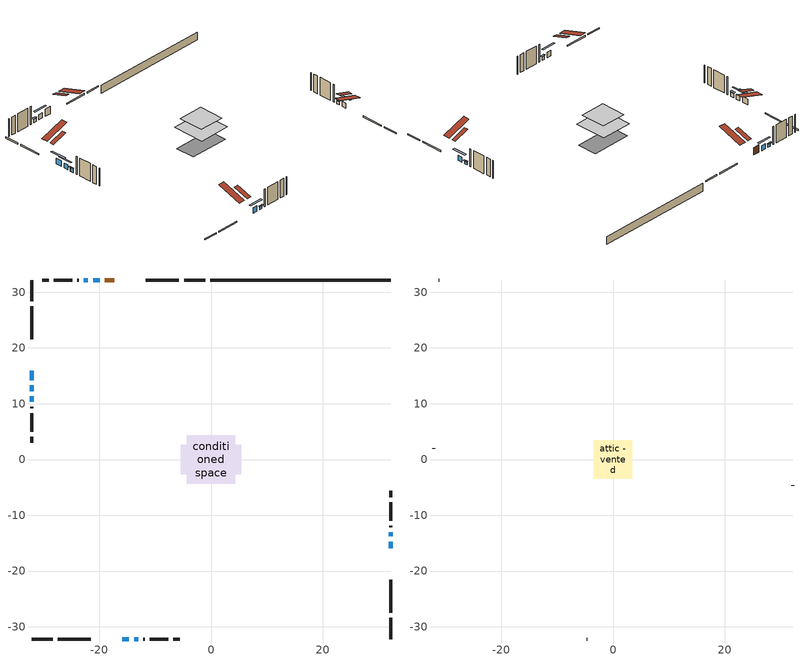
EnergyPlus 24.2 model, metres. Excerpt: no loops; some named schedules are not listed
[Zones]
conditioned space
 floor adiabatic (AdiabaticFloorConstruction): -4.32,-4.32 -4.32,4.32 4.32,4.32 4.32,-4.32 z3.03
 floor foundation (Slab1 construction): -5.42,-2.65 -5.42,2.65 5.42,2.65 5.42,-2.65 z-1.56
 wall outside (RimJoist1 construction): -1.06,32.18 -4.83,32.18 / -32.18,-32.18 -28.4,-32.18 / -32.18,32.18 -32.18,28.4 / 32.18,-32.18 32.18,-28.4 z0.59:0.89
 wall outside (RimJoist2 construction): -5.76,32.18 -11.71,32.18 / -27.48,-32.18 -21.53,-32.18 / -32.18,27.48 -32.18,21.53 / 32.18,-27.48 32.18,-21.53 z0.59:0.89
 wall outside (AdiabaticWallConstruction 1): -17.34,32.18 -19.02,32.18 z0.59:2.62
 wall outside (AdiabaticWallConstruction): 32.18,-15.9 32.18,-14.71 / -19.95,32.18 -21.14,32.18 / -15.9,-32.18 -14.71,-32.18 z0.59:2.01; -22.07,32.18 -22.79,32.18 / -13.78,-32.18 -13.05,-32.18 / 32.18,-13.78 32.18,-13.05 z0.59:1.46; -32.18,15.9 -32.18,14.24 z0.59:2.17; -32.18,13.31 -32.18,12.24 z0.59:1.87; -32.18,11.31 -32.18,10.38 z0.59:1.7
 wall outside (Wall1 construction): -23.72,32.18 -23.97,32.18 / -12.13,-32.18 -11.87,-32.18 / -32.18,9.45 -32.18,9.2 / 32.18,-12.13 32.18,-11.87 z0.59:5.47
 wall outside (Wall2 construction): -24.9,32.18 -28.19,32.18 / -10.94,-32.18 -7.65,-32.18 / -32.18,8.27 -32.18,4.98 / 32.18,-10.94 32.18,-7.65 z0.59:5.47
 wall outside (Wall3 construction): -29.12,32.18 -30.21,32.18 / -6.72,-32.18 -5.63,-32.18 / -32.18,4.05 -32.18,2.96 / 32.18,-6.72 32.18,-5.63 z0.59:5.47
 wall foundation (FoundationWall1 construction): 32.18,32.18 -0.13,32.18 z-1.56:0.59
 window (WindowConstruction): 32.18,-15.89 32.18,-14.71 z0.59:2.01
 window (WindowConstruction 1): -19.95,32.18 -21.14,32.18 z0.59:2.01
 window (WindowConstruction 2): -22.07,32.18 -22.79,32.18 z0.59:1.46
 window (WindowConstruction 3): -15.89,-32.18 -14.71,-32.18 z0.59:2.01
 window (WindowConstruction 4): -13.78,-32.18 -13.05,-32.18 z0.59:1.46
 window (WindowConstruction 5): -32.18,15.89 -32.18,14.24 z0.59:2.17
 window (WindowConstruction 6): -32.18,13.31 -32.18,12.24 z0.59:1.87
 window (WindowConstruction 7): 32.18,-13.78 32.18,-13.05 z0.59:1.46
 window (WindowConstruction 8): -32.18,11.31 -32.18,10.38 z0.59:1.7
 door (Door): -17.34,32.18 -19.02,32.18 z0.59:2.62
 ceiling adiabatic (AdiabaticFloorConstruction): 4.32,-4.32 4.32,4.32 -4.32,4.32 -4.32,-4.32 z3.03
 roof outside (Roof2 construction): -16.41,32.18,5.47 -16.41,28.02,6.85 -15.32,28.02,6.85 -15.32,32.18,5.47; -16.82,-32.18,5.47 -16.82,-28.02,6.85 -17.92,-28.02,6.85 -17.92,-32.18,5.47; -32.18,16.82,5.47 -28.02,16.82,6.85 -28.02,17.92,6.85 -32.18,17.92,5.47; 32.18,-16.82,5.47 28.02,-16.82,6.85 28.02,-17.92,6.85 32.18,-17.92,5.47
attic - vented
 floor to conditioned space (Floor1 construction Reversed): -3.42,-3.42 -3.42,3.42 3.42,3.42 3.42,-3.42 z5.47
 wall outside (Wall4 construction): -31.14,32.18 -31.25,32.18 / -4.7,-32.18 -4.6,-32.18 / -32.18,2.03 -32.18,1.92 / 32.18,-4.7 32.18,-4.6 z0.59:5.47
 roof outside (Roof1 construction): -14.39,32.18,5.47 -14.39,25.52,7.69 -12.64,25.52,7.69 -12.64,32.18,5.47; -18.85,-32.18,5.47 -18.85,-25.52,7.69 -20.6,-25.52,7.69 -20.6,-32.18,5.47; -32.18,18.85,5.47 -25.52,18.85,7.69 -25.52,20.6,7.69 -32.18,20.6,5.47; 32.18,-18.85,5.47 25.52,-18.85,7.69 25.52,-20.6,7.69 32.18,-20.6,5.47
shading: 32.18,-13.37 32.18,-17.24 32.59,-17.24 32.59,-13.37 z3.35; -22.48,32.18 -18.61,32.18 -18.61,32.59 -22.48,32.59 z3.35; -22.99,32.18 -21.87,32.18 -21.87,32.59 -22.99,32.59 z1.66; -13.37,-32.18 -17.24,-32.18 -17.24,-32.59 -13.37,-32.59 z3.35; -12.85,-32.18 -13.98,-32.18 -13.98,-32.59 -12.85,-32.59 z1.66; -32.18,12.9 -32.18,17.24 -32.59,17.24 -32.59,12.9 z3.51; -32.18,10.9 -32.18,14.65 -32.59,14.65 -32.59,10.9 z3.21; 32.18,-12.85 32.18,-13.98 32.59,-13.98 32.59,-12.85 z1.66; -32.18,10.18 -32.18,11.51 -32.59,11.51 -32.59,10.18 z1.9
[Building]
Building 1: Terrain=Suburbs
[Site:Location]
Saskatoon Intl AP_SK: Latitude {deg}=52.17; Longitude {deg}=-106.7; Time Zone {hr}=-6; Elevation {m}=504; Keep Site Location Information=Yes
[Site:GroundTemperature:Shallow]
-3.29371, -5.9198, -6.13011, -4.88389, 0.118965, 5.09852, 9.41553, 12.1502, 12.3826, 10.1583, 5.95142, 1.12462
[Site:WaterMainsTemperature]
Calculation Method=Schedule; Temperature Schedule=mains temperature schedule
[Material] Roughness=Rough; Thermal Absorptance=0.9
Name | Thickness {m} | Conductivity {W/m-K} | Density {kg/m3} | Specific Heat {J/kg-K} | Solar Absorptance | Visible Absorptance
asphalt or fiberglass shingles | 0.00635 | 0.162714 | 1121.4 | 1465.45 | 0.84 | 0.84
ceiling loosefill ins | 0.254 | 0.0480833 | 16.02 | 1046.75 | 0.7 | 0.7
ceiling stud and cavity | 0.1397 | 0.184934 | 65.682 | 1177.47 | 0.7 | 0.7
concrete 4.0 in. | 0.1016 | 1.803125 | 2242.8 | 837.4 | 0.7 | 0.7
concrete 8.0 in. | 0.2032 | 1.803125 | 2242.8 | 837.4 | 0.7 | 0.7
door material | 0.04445 | 0.20624 | 512.64 | 1214.23 | 0.7 | 0.7
floor covering | 0.0127 | 0.0433444 | 54.468 | 1339.84 | 0.6 | 0.6
floor rigid ins; wall rigid ins | 0.512978 | 0.029427 | 32.04 | 1214.23 | 0.7 | 0.7
floor stud and cavity | 0.1397 | 1.75129 | 37.0049 | 1207.88 | 0.7 | 0.7
furniture material conditioned space 1 | 0.1524 | 0.115458 | 640.8 | 1214.23 | 0.6 | 0.6
gypsum board | 0.0127 | 0.160291 | 801 | 837.4 | 0.6 | 0.6
osb sheathing 0.5 in. | 0.0127 | 0.115458 | 512.64 | 1214.23 | 0.7 | 0.7
osb sheathing 0.75 in. | 0.01905 | 0.115458 | 512.64 | 1214.23 | 0.7 | 0.7
rim joist stud and cavity | 0.0508 | 0.177588 | 50.32683 | 1063.81 | 0.6 | 0.6
rim joist stud and cavity 1 | 0.0508 | 0.126838 | 50.32683 | 1063.81 | 0.6 | 0.6
roof stud and cavity | 0.2032 | 0.145197 | 78.34581 | 1123.46 | 0.7 | 0.7
wall stud and cavity | 0.1397 | 0.112537 | 139.0536 | 1170.24 | 0.7 | 0.7
wall stud and cavity 1 | 0.1397 | 0.104119 | 139.0536 | 1170.24 | 0.7 | 0.7
wall stud and cavity 2 | 0.1397 | 0.109132 | 139.0536 | 1170.24 | 0.7 | 0.7
wall stud and cavity 3 | 0.0889 | 6.1454 | 50.32683 | 1063.81 | 0.6 | 0.6
wall stud and cavity 4 | 0.0889 | 0.380278 | 52.3479 | 1209.89 | 0.7 | 0.7
wall stud and cavity 5 | 0.0889 | 0.391764 | 83.0341 | 1211.67 | 0.7 | 0.7
wood siding | 0.0254 | 0.102417 | 544.68 | 1172.36 | 0.4 | 0.4
wood siding 1 | 0.00254 | 0.102417 | 544.68 | 1172.36 | 0.4 | 0.4
wood siding 2; wood siding 3; wood siding 4 | 0.0254 | 0.102417 | 544.68 | 1172.36 | 0.7 | 0.7
[WindowMaterial:SimpleGlazingSystem]
Name | U-Factor {W/m2-K} | Solar Heat Gain Coefficient
WindowMaterial | 1.69148 | 0.57
WindowMaterial 1 | 2.96789 | 0.62
WindowMaterial 2 | 2.89578 | 0.69
WindowMaterial 3 | 1.723273 | 0.56
WindowMaterial 4 | 1.879418 | 0.52
WindowMaterial 5 | 1.77551 | 0.55
[Construction]
AdiabaticFloorConstruction: floor stud and cavity, floor rigid ins, osb sheathing 0.75 in., floor covering
AdiabaticWallConstruction: wood siding 3, wall rigid ins, wall stud and cavity 4, gypsum board
AdiabaticWallConstruction 1: wood siding 4, wall rigid ins, wall stud and cavity 4, gypsum board
Door: door material
Floor1 construction Reversed: gypsum board, ceiling stud and cavity, ceiling loosefill ins
FoundationWall1 construction: concrete 8.0 in.
furniture construction conditioned space 1: furniture material conditioned space 1
PartitionWallConstruction: gypsum board, wall stud and cavity 5, gypsum board
RimJoist1 construction: wood siding 2, rim joist stud and cavity
RimJoist2 construction: wood siding 2, rim joist stud and cavity 1
Roof1 construction: asphalt or fiberglass shingles
Roof2 construction: asphalt or fiberglass shingles, osb sheathing 0.75 in., roof stud and cavity, gypsum board
Slab1 construction: concrete 4.0 in.
Wall1 construction: wood siding, osb sheathing 0.5 in., wall stud and cavity, gypsum board
Wall2 construction: wood siding, osb sheathing 0.5 in., wall stud and cavity 1, gypsum board
Wall3 construction: wood siding, osb sheathing 0.5 in., wall stud and cavity 2, gypsum board
Wall4 construction: wood siding 1, wall stud and cavity 3
WindowConstruction; WindowConstruction 1; WindowConstruction 3: WindowMaterial
WindowConstruction 2; WindowConstruction 4: WindowMaterial 1
WindowConstruction 5: WindowMaterial 2
WindowConstruction 6: WindowMaterial 3
WindowConstruction 7: WindowMaterial 4
WindowConstruction 8: WindowMaterial 5
[Zone] Multiplier=1; Part of Total Floor Area=Yes
Name | Volume {m3}
attic - vented | 16.8361
conditioned space | 331
[Space]
Name | Zone | Volume {m3}
attic - vented 1 | attic - vented | 16.8361
conditioned space 1 | conditioned space | 331
[ZoneInfiltration:EffectiveLeakageArea]
infil attic - vented 1: Zone or Space=attic - vented 1; Schedule=Always On Discrete; Effective Air Leakage Area {cm2}=1602.17; Stack Coefficient=0.000493458; Wind Coefficient=1.50088e-05
[ZoneMixing]
whole house fan mix: Zone or Space=attic - vented; Schedule=Always On Continuous; Design Flow Rate Calculation Method=Flow/Zone; Design Flow Rate {m3/s}=0; Source Zone or Space=conditioned space
[SurfaceProperty:ExposedFoundationPerimeter]
Slab1: Exposed Perimeter Calculation Method=TotalExposedPerimeter; Total Exposed Perimeter {m}=32.309
[InternalMass] Zone or ZoneList=conditioned space; Space or SpaceList=conditioned space 1
Name | Construction | Surface Area {m2}
furniture mass conditioned space 1 | furniture construction conditioned space 1 | 52.9599
partition wall mass | PartitionWallConstruction | 132.4
[Lights]
interior lighting: Zone or ZoneList or Space or SpaceList=conditioned space 1; Schedule=interior lighting schedule; Design Level Calculation Method=LightingLevel; Lighting Level {W}=343.2; Return Air Fraction=0; Fraction Radiant=0.6; Fraction Visible=0.2; Fraction Replaceable=1
[People]
occupants: Zone or ZoneList or Space or SpaceList=conditioned space 1; Number of People Schedule=occupants schedule; Number of People Calculation Method=People; Number of People=3; Fraction Radiant=0.314171; Sensible Heat Fraction=0.56303; Activity Level Schedule=occupants activity schedule; Carbon Dioxide Generation Rate {m3/s-W}=0; Enable ASHRAE 55 Comfort Warnings=No; Mean Radiant Temperature Calculation Type=EnclosureAveraged
[ElectricEquipment] Zone or ZoneList or Space or SpaceList=conditioned space 1; Design Level Calculation Method=EquipmentLevel
Name | Schedule | Design Level {W} | Fraction Latent | Fraction Radiant | Fraction Lost
clothes dryer | clothes dryer schedule | 140.772 | 0.015 | 0.081 | 0.85
clothes washer | clothes washer schedule | 32.1985 | 0.03 | 0.162 | 0.7
cooking range | cooking range schedule | 215.147 | 0.08 | 0.432 | 0.2
dishwasher | dishwasher schedule | 66.8632 | 0.3 | 0.18 | 0.4
fridge | fridge schedule | 72.9452 | 0 | 0.6 | 0
mech vent house fan | mech vent house fan schedule | 0 | 0 | 0 | 1
mech vent house fan cfis | mech vent house fan cfis schedule | 0 | 0 | 0 | 0
misc plug loads | misc plug loads schedule | 494.7 | 0.045 | 0.513 | 0.1
whole house fan | Always On Discrete | 0 | 0 | 0 | 1
[OtherEquipment] Zone or ZoneList or Space or SpaceList=conditioned space 1; Design Level Calculation Method=EquipmentLevel
Name | Fuel Type | Schedule | Design Level {W} | Fraction Latent | Fraction Radiant | Fraction Lost
clothes dryer 1 | Electricity | clothes dryer schedule | 0 | 0.015 | 0.081 | 0.85
cooking range 1 | Electricity | cooking range schedule | 0 | 0.08 | 0.432 | 0.2
general water use latent | None | general water use schedule | 62.594 | 1 | 0 | 0
general water use sensible | None | general water use schedule | -61.6891 | 0 | 0.6 | 0
mech vent house fan latent load | None | Always On Discrete | 0 | 1 | 0 | 0
mech vent house fan sensible load | None | Always On Discrete | 0 | 0 | 0 | 0
water heater energy adjustment1 | NaturalGas | Always On Discrete | 0.01 | 0 | 0 | 1
[ZoneInfiltration:DesignFlowRate] Zone or ZoneList or Space or SpaceList=conditioned space 1; Schedule=Always On Discrete; Design Flow Rate Calculation Method=Flow/Zone; Design Flow Rate {m3/s}=0
infil flow; natural vent flow; whole house fan flow
[AvailabilityManager:Scheduled]
furnace airloop Availability Manager: Schedule=Always On Discrete
[Foundation:Kiva]
Foundation Kiva 1: Initial Indoor Air Temperature {C}=21; Wall Height Above Grade {m}=0.590001; Wall Depth Below Slab {m}=0.2032
[Foundation:Kiva:Settings]
Soil Conductivity {W/m-K}=0.849921; Soil Density {kg/m3}=1842.3; Soil Specific Heat {J/kg-K}=418.7; Ground Solar Absorptivity=0.9; Ground Thermal Absorptivity=0.9; Ground Surface Roughness {m}=0.03; Far-Field Width {m}=40; Deep-Ground Boundary Condition=ZeroFlux; Deep-Ground Depth {m}=40; Minimum Cell Dimension {m}=0.2; Maximum Cell Growth Coefficient=3; Simulation Timestep=Timestep
[Exterior:Lights]
exterior lighting: Schedule=exterior lighting schedule; Design Level {W}=75.6
[EnergyManagementSystem:GlobalVariable]
furnace_airloop_Fan_RTF
infil_program_Qfan
infil_program_Qinf
natural_vent_program_Qnv
natural_vent_program_Qwhf
[EnergyManagementSystem:Sensor]
Name | Output:Variable or Output:Meter Index Key | Output:Variable or Output:Meter
airflow_gain | infil flow | Infiltration Sensible Heat Gain Energy
airflow_gain_1 | natural vent flow | Infiltration Sensible Heat Gain Energy
airflow_gain_2 | whole house fan flow | Infiltration Sensible Heat Gain Energy
airflow_loss | infil flow | Infiltration Sensible Heat Loss Energy
airflow_loss_1 | natural vent flow | Infiltration Sensible Heat Loss Energy
airflow_loss_2 | whole house fan flow | Infiltration Sensible Heat Loss Energy
clg_load_cond |  | Cooling:EnergyTransfer:Zone:CONDITIONED SPACE
clg_sp_s; clg_sp_s_1 | cooling setpoint | Schedule Value
clothes_dryer_exhaust_0_sch_s | clothes dryer exhaust 0 schedule | Schedule Value
cool_season | cooling season schedule | Schedule Value
htg_load_cond |  | Heating:EnergyTransfer:Zone:CONDITIONED SPACE
htg_sp_s; htg_sp_s_1 | heating setpoint | Schedule Value
ig_ee_conv | clothes dryer | Electric Equipment Convective Heating Energy
ig_ee_conv_2 | cooking range | Electric Equipment Convective Heating Energy
ig_ee_conv_4 | fridge | Electric Equipment Convective Heating Energy
ig_ee_conv_5 | misc plug loads | Electric Equipment Convective Heating Energy
ig_ee_conv_6 | whole house fan | Electric Equipment Convective Heating Energy
ig_ee_rad | clothes dryer | Electric Equipment Radiant Heating Energy
ig_ee_rad_2 | cooking range | Electric Equipment Radiant Heating Energy
ig_ee_rad_4 | fridge | Electric Equipment Radiant Heating Energy
ig_ee_rad_5 | misc plug loads | Electric Equipment Radiant Heating Energy
ig_ee_rad_6 | whole house fan | Electric Equipment Radiant Heating Energy
ig_lgt_conv | interior lighting | Lights Convective Heating Energy
ig_lgt_rad | interior lighting | Lights Radiant Heating Energy
ig_lgt_vis | interior lighting | Lights Visible Radiation Heating Energy
ig_oe_conv | clothes dryer 1 | Other Equipment Convective Heating Energy
ig_oe_conv_1 | cooking range 1 | Other Equipment Convective Heating Energy
ig_oe_conv_2 | general water use latent | Other Equipment Convective Heating Energy
ig_oe_conv_3 | general water use sensible | Other Equipment Convective Heating Energy
ig_oe_conv_4 | water heater energy adjustment1 | Other Equipment Convective Heating Energy
ig_oe_rad | clothes dryer 1 | Other Equipment Radiant Heating Energy
ig_oe_rad_1 | cooking range 1 | Other Equipment Radiant Heating Energy
ig_oe_rad_2 | general water use latent | Other Equipment Radiant Heating Energy
ig_oe_rad_3 | general water use sensible | Other Equipment Radiant Heating Energy
ig_oe_rad_4 | water heater energy adjustment1 | Other Equipment Radiant Heating Energy
ig_ppl_conv | occupants | People Convective Heating Energy
ig_ppl_rad | occupants | People Radiant Heating Energy
im_conv | furniture mass conditioned space 1 | Surface Inside Face Convection Heat Gain Energy
im_conv_1 | partition wall mass | Surface Inside Face Convection Heat Gain Energy
im_ig | furniture mass conditioned space 1 | Surface Inside Face Internal Gains Radiation Heat Gain Energy
im_ig_1 | partition wall mass | Surface Inside Face Internal Gains Radiation Heat Gain Energy
im_lgt | furniture mass conditioned space 1 | Surface Inside Face Lights Radiation Heat Gain Energy
im_lgt_1 | partition wall mass | Surface Inside Face Lights Radiation Heat Gain Energy
im_sol | furniture mass conditioned space 1 | Surface Inside Face Solar Radiation Heat Gain Energy
im_sol_1 | partition wall mass | Surface Inside Face Solar Radiation Heat Gain Energy
im_surf | furniture mass conditioned space 1 | Surface Inside Face Net Surface Thermal Radiation Heat Gain Energy
im_surf_1 | partition wall mass | Surface Inside Face Net Surface Thermal Radiation Heat Gain Energy
mv_conv | mech vent house fan | Electric Equipment Convective Heating Energy
mv_conv_1 | mech vent house fan cfis | Electric Equipment Convective Heating Energy
mv_conv_2 | mech vent house fan latent load | Other Equipment Convective Heating Energy
mv_conv_3 | mech vent house fan sensible load | Other Equipment Convective Heating Energy
mv_rad | mech vent house fan | Electric Equipment Radiant Heating Energy
mv_rad_1 | mech vent house fan cfis | Electric Equipment Radiant Heating Energy
mv_rad_2 | mech vent house fan latent load | Other Equipment Radiant Heating Energy
mv_rad_3 | mech vent house fan sensible load | Other Equipment Radiant Heating Energy
natural_vent_s | natural vent schedule | Schedule Value
out_pb_s |  | Site Outdoor Air Barometric Pressure
out_wt_s |  | Site Outdoor Air Humidity Ratio
site_vw_s |  | Site Wind Speed
ss_back_out | Window1 | Surface Window Shortwave from Zone Back Out Window Heat Transfer Rate
ss_back_out_1 | Window2 | Surface Window Shortwave from Zone Back Out Window Heat Transfer Rate
ss_back_out_2 | Window3 | Surface Window Shortwave from Zone Back Out Window Heat Transfer Rate
ss_back_out_3 | Window4 | Surface Window Shortwave from Zone Back Out Window Heat Transfer Rate
ss_back_out_4 | Window5 | Surface Window Shortwave from Zone Back Out Window Heat Transfer Rate
ss_back_out_5 | Window6 | Surface Window Shortwave from Zone Back Out Window Heat Transfer Rate
ss_back_out_6 | Window7 | Surface Window Shortwave from Zone Back Out Window Heat Transfer Rate
ss_back_out_7 | Window8 | Surface Window Shortwave from Zone Back Out Window Heat Transfer Rate
ss_back_out_8 | Window9 | Surface Window Shortwave from Zone Back Out Window Heat Transfer Rate
ss_conv | Door1 | Surface Inside Face Convection Heat Gain Energy
ss_conv_1 | Window1 | Surface Inside Face Convection Heat Gain Energy
ss_conv_2 | Window2 | Surface Inside Face Convection Heat Gain Energy
ss_conv_3 | Window3 | Surface Inside Face Convection Heat Gain Energy
ss_conv_4 | Window4 | Surface Inside Face Convection Heat Gain Energy
ss_conv_5 | Window5 | Surface Inside Face Convection Heat Gain Energy
ss_conv_6 | Window6 | Surface Inside Face Convection Heat Gain Energy
ss_conv_7 | Window7 | Surface Inside Face Convection Heat Gain Energy
ss_conv_8 | Window8 | Surface Inside Face Convection Heat Gain Energy
ss_conv_9 | Window9 | Surface Inside Face Convection Heat Gain Energy
ss_ig | Door1 | Surface Inside Face Internal Gains Radiation Heat Gain Energy
ss_ig_1 | Window1 | Surface Inside Face Internal Gains Radiation Heat Gain Energy
ss_ig_2 | Window2 | Surface Inside Face Internal Gains Radiation Heat Gain Energy
ss_ig_3 | Window3 | Surface Inside Face Internal Gains Radiation Heat Gain Energy
ss_ig_4 | Window4 | Surface Inside Face Internal Gains Radiation Heat Gain Energy
ss_ig_5 | Window5 | Surface Inside Face Internal Gains Radiation Heat Gain Energy
ss_ig_6 | Window6 | Surface Inside Face Internal Gains Radiation Heat Gain Energy
ss_ig_7 | Window7 | Surface Inside Face Internal Gains Radiation Heat Gain Energy
ss_ig_8 | Window8 | Surface Inside Face Internal Gains Radiation Heat Gain Energy
ss_ig_9 | Window9 | Surface Inside Face Internal Gains Radiation Heat Gain Energy
ss_lgt | Door1 | Surface Inside Face Lights Radiation Heat Gain Energy
ss_sol | Door1 | Surface Inside Face Solar Radiation Heat Gain Energy
ss_surf | Door1 | Surface Inside Face Net Surface Thermal Radiation Heat Gain Energy
ss_surf_1 | Window1 | Surface Inside Face Net Surface Thermal Radiation Heat Gain Energy
ss_surf_2 | Window2 | Surface Inside Face Net Surface Thermal Radiation Heat Gain Energy
ss_surf_3 | Window3 | Surface Inside Face Net Surface Thermal Radiation Heat Gain Energy
ss_surf_4 | Window4 | Surface Inside Face Net Surface Thermal Radiation Heat Gain Energy
ss_surf_5 | Window5 | Surface Inside Face Net Surface Thermal Radiation Heat Gain Energy
ss_surf_6 | Window6 | Surface Inside Face Net Surface Thermal Radiation Heat Gain Energy
ss_surf_7 | Window7 | Surface Inside Face Net Surface Thermal Radiation Heat Gain Energy
ss_surf_8 | Window8 | Surface Inside Face Net Surface Thermal Radiation Heat Gain Energy
ss_surf_9 | Window9 | Surface Inside Face Net Surface Thermal Radiation Heat Gain Energy
ss_trans_in | Window1 | Surface Window Transmitted Solar Radiation Rate
ss_trans_in_1 | Window2 | Surface Window Transmitted Solar Radiation Rate
ss_trans_in_2 | Window3 | Surface Window Transmitted Solar Radiation Rate
ss_trans_in_3 | Window4 | Surface Window Transmitted Solar Radiation Rate
ss_trans_in_4 | Window5 | Surface Window Transmitted Solar Radiation Rate
ss_trans_in_5 | Window6 | Surface Window Transmitted Solar Radiation Rate
ss_trans_in_6 | Window7 | Surface Window Transmitted Solar Radiation Rate
ss_trans_in_7 | Window8 | Surface Window Transmitted Solar Radiation Rate
ss_trans_in_8 | Window9 | Surface Window Transmitted Solar Radiation Rate
ss_trans_out | Window1 | Surface Inside Face Initial Transmitted Diffuse Transmitted Out Window Solar Radiation Rate
ss_trans_out_1 | Window2 | Surface Inside Face Initial Transmitted Diffuse Transmitted Out Window Solar Radiation Rate
ss_trans_out_2 | Window3 | Surface Inside Face Initial Transmitted Diffuse Transmitted Out Window Solar Radiation Rate
ss_trans_out_3 | Window4 | Surface Inside Face Initial Transmitted Diffuse Transmitted Out Window Solar Radiation Rate
ss_trans_out_4 | Window5 | Surface Inside Face Initial Transmitted Diffuse Transmitted Out Window Solar Radiation Rate
ss_trans_out_5 | Window6 | Surface Inside Face Initial Transmitted Diffuse Transmitted Out Window Solar Radiation Rate
ss_trans_out_6 | Window7 | Surface Inside Face Initial Transmitted Diffuse Transmitted Out Window Solar Radiation Rate
ss_trans_out_7 | Window8 | Surface Inside Face Initial Transmitted Diffuse Transmitted Out Window Solar Radiation Rate
ss_trans_out_8 | Window9 | Surface Inside Face Initial Transmitted Diffuse Transmitted Out Window Solar Radiation Rate
s_conv | Floor1 | Surface Inside Face Convection Heat Gain Energy
s_conv_1 | FoundationWall1 | Surface Inside Face Convection Heat Gain Energy
s_conv_10 | RimJoist2:270 | Surface Inside Face Convection Heat Gain Energy
s_conv_11 | RimJoist2:90 | Surface Inside Face Convection Heat Gain Energy
s_conv_12 | Roof2:0 | Surface Inside Face Convection Heat Gain Energy
s_conv_13 | Roof2:180 | Surface Inside Face Convection Heat Gain Energy
s_conv_14 | Roof2:270 | Surface Inside Face Convection Heat Gain Energy
s_conv_15 | Roof2:90 | Surface Inside Face Convection Heat Gain Energy
s_conv_16 | Slab1 | Surface Inside Face Convection Heat Gain Energy
s_conv_17 | Wall1:0 | Surface Inside Face Convection Heat Gain Energy
s_conv_18 | Wall1:180 | Surface Inside Face Convection Heat Gain Energy
s_conv_19 | Wall1:270 | Surface Inside Face Convection Heat Gain Energy
s_conv_2 | inferred conditioned ceiling | Surface Inside Face Convection Heat Gain Energy
s_conv_20 | Wall1:90 | Surface Inside Face Convection Heat Gain Energy
s_conv_21 | Wall2:0 | Surface Inside Face Convection Heat Gain Energy
s_conv_22 | Wall2:180 | Surface Inside Face Convection Heat Gain Energy
s_conv_23 | Wall2:270 | Surface Inside Face Convection Heat Gain Energy
s_conv_24 | Wall2:90 | Surface Inside Face Convection Heat Gain Energy
s_conv_25 | Wall3:0 | Surface Inside Face Convection Heat Gain Energy
s_conv_26 | Wall3:180 | Surface Inside Face Convection Heat Gain Energy
s_conv_27 | Wall3:270 | Surface Inside Face Convection Heat Gain Energy
s_conv_28 | Wall3:90 | Surface Inside Face Convection Heat Gain Energy
s_conv_3 | inferred conditioned floor | Surface Inside Face Convection Heat Gain Energy
s_conv_4 | RimJoist1:0 | Surface Inside Face Convection Heat Gain Energy
s_conv_5 | RimJoist1:180 | Surface Inside Face Convection Heat Gain Energy
s_conv_6 | RimJoist1:270 | Surface Inside Face Convection Heat Gain Energy
s_conv_7 | RimJoist1:90 | Surface Inside Face Convection Heat Gain Energy
s_conv_8 | RimJoist2:0 | Surface Inside Face Convection Heat Gain Energy
s_conv_9 | RimJoist2:180 | Surface Inside Face Convection Heat Gain Energy
s_ig | Floor1 | Surface Inside Face Internal Gains Radiation Heat Gain Energy
s_ig_1 | FoundationWall1 | Surface Inside Face Internal Gains Radiation Heat Gain Energy
s_ig_10 | RimJoist2:270 | Surface Inside Face Internal Gains Radiation Heat Gain Energy
s_ig_11 | RimJoist2:90 | Surface Inside Face Internal Gains Radiation Heat Gain Energy
s_ig_12 | Roof2:0 | Surface Inside Face Internal Gains Radiation Heat Gain Energy
s_ig_13 | Roof2:180 | Surface Inside Face Internal Gains Radiation Heat Gain Energy
s_ig_14 | Roof2:270 | Surface Inside Face Internal Gains Radiation Heat Gain Energy
